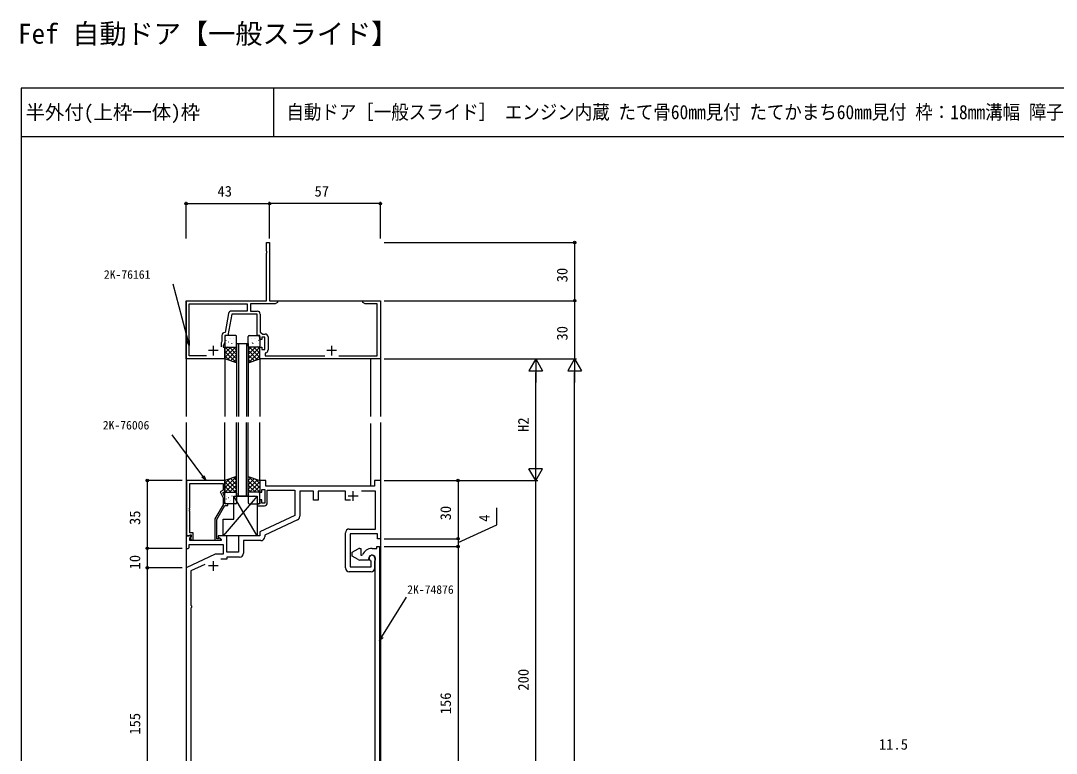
# Model space of a CAD drawing. Units: millimetres, scale not verified. Extents: x -437 to 438, y -681 to 679.
# Drawn here: x -437 to 96, y 301 to 679 of the extents above; entities that cross this region are included whole.
import ezdxf
from ezdxf.enums import TextEntityAlignment as Align

# ---------------------------------------------------------------- set-up
doc = ezdxf.new("R2010")
doc.units = ezdxf.units.MM
doc.header["$LTSCALE"] = 4
for name, color, linetype in [('0-1_USER1', 3, 'Continuous'), ('0-2_YKK_11', 7, 'Continuous'), ('0-3_YKK_12', 2, 'Continuous'), ('0-4_YKK_13', 4, 'Continuous'), ('0-6_YKK_D', 6, 'Continuous'), ('0-7_YKK_ZWAK', 7, 'Continuous')]:
    doc.layers.add(name, color=color, linetype=linetype)
doc.styles.add('ＭＳ ゴシック', font='')
doc.styles.get('ＭＳ ゴシック').set_extended_font_data('MS Gothic')

msp = doc.modelspace()

# ---------------------------------------------------------------- linework, layer by layer
at = {"layer": '0-2_YKK_11'}
for p, q in [((-309.47, 515.63), (-309.47, 508.97)), ((-335.2, 508.6), (-340.2, 508.6)), ((-337.7, 506.1), (-337.7, 511.1)), ((-274.2, 508.6), (-279.2, 508.6)), ((-276.7, 506.1), (-276.7, 511.1)), ((-251.7, 441.647), (-254.7, 441.647)), ((-263.2, 433.647), (-268.2, 433.647)), ((-265.7, 431.147), (-265.7, 436.147)), ((-269.7, 396.647), (-269.7, 414.647)), ((-337.7, 395.147), (-337.7, 400.147)), ((-254.5, 401.647), (-254.5, 396.647)), ((-335.2, 397.647), (-340.2, 397.647)), ((-256.5, 394.647), (-267.7, 394.647))]:
    msp.add_line(p, q, dxfattribs=at)
for points in [[(-310.33, 558.842), (-310.21, 559.025), (-310.21, 559.575), (-310.33, 559.758), (-310.33, 564.3), (-308.7, 564.3), (-308.7, 534.3), (-304.7, 534.3), (-304.7, 533.3), (-305.791, 532.67), (-318.57, 532.67), (-318.57, 528.93), (-315.07, 528.93)], [(-273.164, 505.93), (-253.33, 505.93), (-253.33, 532.67), (-259.609, 532.67), (-260.7, 533.3), (-260.7, 534.3), (-257.658, 534.3), (-257.475, 534.18), (-256.925, 534.18), (-256.742, 534.3), (-256.658, 534.3), (-256.475, 534.18), (-255.925, 534.18), (-255.742, 534.3), (-251.7, 534.3), (-251.7, 504.3), (-313.7, 504.3), (-313.7, 510.3), (-312.7, 510.3), (-312.7, 509.1), (-311.1, 509.1), (-311.1, 515.5), (-312.7, 515.5), (-312.7, 514.3), (-313.7, 514.3), (-313.7, 516.3), (-315.2, 516.3), (-315.2, 527.3), (-328.26, 527.3), (-330.2, 516.3), (-331.7, 516.3), (-331.7, 512.945), (-332.7, 510.8), (-332.7, 510.3), (-331.7, 510.3), (-331.7, 504.3), (-351.7, 504.3), (-351.7, 534.3), (-310.33, 534.3), (-310.33, 558.842)], [(-341.236, 505.93), (-350.07, 505.93), (-350.07, 532.67), (-320.2, 532.67), (-320.2, 528.93), (-328.369, 528.93)], [(-329.847, 527.69), (-331.568, 517.93), (-331.83, 517.93)], [(-313.57, 527.43), (-313.57, 518.1), (-312.185, 517.13), (-310.97, 517.13)], [(-333.33, 516.43), (-333.33, 513.306), (-333.7, 512.512), (-333.7, 510.6)], [(-310.745, 507.487), (-311, 507.19), (-311, 505.93), (-280.236, 505.93)], [(-351.5, 441.647), (-351.5, 413.147), (-350.17, 413.147), (-349.87, 413.447), (-349.67, 413.647), (-349.1, 413.647), (-349.1, 412.721), (-349.674, 412.147), (-348.923, 410.847), (-348.1, 410.847), (-348.1, 414.647), (-349.87, 414.647), (-349.87, 425.689), (-349.99, 425.872), (-349.99, 426.422), (-349.87, 426.606), (-349.87, 426.689), (-349.99, 426.872), (-349.99, 427.422), (-349.87, 427.606), (-349.87, 440.017), (-332.7, 440.017), (-332.7, 436.647), (-334.12, 435.827), (-332.7, 432.781), (-332.7, 429.115), (-336.9, 421.841), (-336.9, 410.847), (-334.5, 410.847)], [(-334.999, 411.781), (-335.248, 411.647), (-335.9, 411.647), (-335.9, 421.573), (-331.7, 428.847), (-330.2, 428.847), (-330.2, 429.647), (-331.7, 429.647), (-331.7, 433.003), (-332.7, 435.147), (-332.7, 435.647), (-331.7, 435.647), (-331.7, 441.647), (-351.5, 441.647)], [(-254.7, 441.647), (-254.7, 438.647), (-310.7, 438.647), (-310.7, 441.647), (-313.7, 441.647), (-313.7, 435.647), (-312.7, 435.647), (-312.7, 436.947), (-311.1, 436.947), (-311.1, 430.047), (-312.7, 430.047), (-312.7, 431.647), (-313.7, 431.647), (-313.7, 429.647), (-315.2, 429.647), (-315.2, 428.647), (-311.4, 428.647)], [(-251.7, 441.647), (-251.7, 411.647), (-253.2, 411.647), (-253.2, 414.147), (-267.2, 414.147), (-267.2, 397.147), (-256.43, 397.147), (-256.43, 400.002), (-256.608, 400.276)], [(-309.9, 430.147), (-309.9, 436.647), (-295.7, 436.647), (-295.7, 423.541), (-313.7, 415.147), (-313.7, 413.147), (-324.7, 413.147), (-324.7, 404.647), (-330.7, 404.647), (-330.7, 413.147), (-335.2, 413.147), (-335.2, 412.347), (-333.7, 411.481), (-333.7, 410.647), (-349.77, 410.647), (-349.77, 412.053), (-349.19, 412.633), (-349.4, 413.147), (-351.7, 413.147), (-351.7, 406.647), (-350.7, 406.647), (-350.2, 407.147), (-350.2, 408.717), (-332.7, 408.717), (-332.7, 403.647), (-336.688, 403.647), (-351.7, 396.647), (-351.7, 241.647)], [(-267.15, 431.547), (-269.7, 431.547), (-269.7, 436.147), (-283.7, 436.147), (-283.7, 431.547), (-286.2, 431.547), (-286.2, 436.147), (-293.2, 436.147), (-293.2, 423.222)], [(-267.7, 416.647), (-254.2, 416.647), (-254.2, 436.147), (-261.351, 436.147)], [(-294.355, 421.41), (-311.2, 413.555), (-311.2, 412.647)], [(-313.2, 410.647), (-322.2, 410.647), (-322.2, 404.147)], [(-263.201, 400.912), (-266.201, 402.644), (-266.201, 404.644), (-263.201, 406.376)], [(-262.201, 406.644), (-261.701, 406.644), (-261.701, 403.144), (-261.192, 403.144), (-260.914, 403.331)], [(-252.201, 407.644), (-252.201, 241.644), (-256.201, 241.644), (-256.201, 245.144), (-255.401, 245.144), (-255.201, 243.144), (-254.131, 243.144), (-254.131, 250.644), (-255.201, 250.644), (-255.401, 248.644), (-256.201, 248.644), (-256.201, 251.644), (-254.401, 251.644), (-254.401, 396.39), (-254.441, 396.54), (-254.446, 396.549), (-254.456, 396.566), (-254.461, 396.574), (-254.501, 396.724), (-254.501, 400.262), (-254.458, 400.417)], [(-256.001, 406.644), (-253.501, 406.644), (-253.501, 407.644), (-252.201, 407.644)], [(-324.2, 402.147), (-330.7, 402.147), (-330.7, 401.147), (-333.839, 401.147)], [(-257.801, 401.344), (-257.801, 400.644), (-262.201, 400.644)], [(-341.999, 398.412), (-349.2, 395.055), (-349.2, 377.441), (-348.938, 377.143), (-348.938, 376.151), (-349.2, 375.854), (-349.2, 287.441), (-348.938, 287.143), (-348.938, 286.151), (-349.2, 285.854), (-349.2, 277.441), (-348.938, 277.143), (-348.938, 276.151), (-349.2, 275.854), (-349.2, 244.147), (-333.63, 244.147), (-333.63, 245.268), (-334.03, 245.758)]]:
    msp.add_lwpolyline(points, dxfattribs=at)
for centre, radius, start, end in [((-328.369, 527.43), 1.5, 90.00001, 169.99999), ((-315.07, 527.43), 1.5, 0.00001, 89.99999), ((-331.83, 516.43), 1.5, 90.00001, 179.99999), ((-310.97, 515.63), 1.5, 0.00001, 89.99999), ((-310.97, 508.97), 1.5, 278.62693, 360), ((-311.4, 430.147), 1.5, 270.00001, 359.99999), ((-295.2, 423.222), 2, 295, 0), ((-267.7, 414.647), 2, 90.00001, 179.99999), ((-334.5, 411.447), 0.6, 270.00003, 146.25104), ((-313.2, 412.647), 2, 270.00001, 359.99999), ((-262.201, 404.644), 2, 89.99998, 120), ((-256.001, 401.344), 5.3, 89.99999, 157.9757), ((-324.2, 404.147), 2, 270.00001, 359.99999), ((-262.201, 402.644), 2, 240, 270.00002), ((-256.001, 401.344), 1.8, 328.99728, 179.99999), ((-256, 401.647), 1.5, 0.00002, 246.07405), ((-267.7, 396.647), 2, 180.00001, 269.99999), ((-256.5, 396.647), 2, 270.00001, 359.99999)]:
    msp.add_arc(centre, radius, start, end, dxfattribs=at)
at = {"layer": '0-3_YKK_12'}
for p, q in [((-351.7, 534.3), (-351.7, 474.574)), ((-308.4, 534.3), (-251.7, 534.3)), ((-251.7, 534.3), (-251.7, 474.574)), ((-325.7, 512.3), (-319.7, 512.3)), ((-325.7, 512.3), (-325.7, 474.574)), ((-324.7, 512.3), (-324.7, 474.574)), ((-320.7, 512.3), (-320.7, 474.574)), ((-319.7, 512.3), (-319.7, 474.574)), ((-331.7, 504.3), (-331.7, 474.574)), ((-313.7, 504.3), (-313.7, 474.574)), ((-256.7, 504.3), (-256.7, 474.574)), ((-351.7, 471.574), (-351.7, 120.157)), ((-331.7, 441.646), (-331.7, 471.574)), ((-325.7, 433.647), (-325.7, 471.574)), ((-324.7, 433.647), (-324.7, 471.574)), ((-320.7, 433.647), (-320.7, 471.574)), ((-319.7, 433.647), (-319.7, 471.574)), ((-313.7, 441.647), (-313.7, 471.574)), ((-256.7, 470.954), (-256.7, 438.647)), ((-251.7, 471.574), (-251.7, 120.157)), ((-319.7, 433.647), (-325.7, 433.647))]:
    msp.add_line(p, q, dxfattribs=at)
at = {"layer": '0-4_YKK_13'}
for p, q in [((-331.7, 515.8), (-331.7, 510.8)), ((-331.256, 515.736), (-331.212, 515.76)), ((-326.2, 516.3), (-331.2, 516.3)), ((-331.064, 513.792), (-331.017, 513.88)), ((-330.892, 512.377), (-330.885, 512.385)), ((-329.822, 513.112), (-329.778, 513.136)), ((-329.231, 515.002), (-329.187, 515.026)), ((-328.917, 514.582), (-328.911, 514.59)), ((-328.174, 512.267), (-328.128, 512.355)), ((-327.798, 512.378), (-327.754, 512.402)), ((-327.155, 514.57), (-327.111, 514.594)), ((-327.131, 512.562), (-327.125, 512.57)), ((-325.721, 511.946), (-325.7, 511.957)), ((-325.7, 510.8), (-325.7, 515.8)), ((-319.7, 510.8), (-319.7, 515.8)), ((-319.679, 511.946), (-319.7, 511.957)), ((-319.2, 516.3), (-314.2, 516.3)), ((-318.245, 514.57), (-318.289, 514.594)), ((-318.269, 512.562), (-318.275, 512.57)), ((-317.602, 512.378), (-317.646, 512.402)), ((-317.226, 512.267), (-317.272, 512.355)), ((-316.483, 514.582), (-316.489, 514.59)), ((-316.169, 515.002), (-316.213, 515.026)), ((-315.578, 513.112), (-315.622, 513.136)), ((-314.508, 512.377), (-314.515, 512.385)), ((-314.336, 513.792), (-314.383, 513.88)), ((-314.144, 515.736), (-314.188, 515.76)), ((-313.7, 515.8), (-313.7, 510.8)), ((-331.7, 509.456), (-330.856, 510.3)), ((-331.7, 507.211), (-328.611, 510.3)), ((-331.7, 504.966), (-326.366, 510.3)), ((-325.92, 502.373), (-331.7, 508.153)), ((-325.7, 504.398), (-331.602, 510.3)), ((-331.2, 510.3), (-326.2, 510.3)), ((-330.515, 503.905), (-325.7, 508.721)), ((-330.465, 510.921), (-330.422, 510.945)), ((-325.7, 506.643), (-329.357, 510.3)), ((-329.073, 510.395), (-329.066, 510.402)), ((-328.389, 510.488), (-328.345, 510.512)), ((-325.7, 508.888), (-327.112, 510.3)), ((-319.7, 508.888), (-318.288, 510.3)), ((-319.7, 506.643), (-316.043, 510.3)), ((-319.7, 504.398), (-313.798, 510.3)), ((-314.885, 503.905), (-319.7, 508.721)), ((-319.48, 502.373), (-313.7, 508.153)), ((-314.2, 510.3), (-319.2, 510.3)), ((-313.7, 504.966), (-319.034, 510.3)), ((-317.011, 510.488), (-317.055, 510.512)), ((-313.7, 507.211), (-316.789, 510.3)), ((-316.327, 510.395), (-316.334, 510.402)), ((-314.935, 510.921), (-314.978, 510.945)), ((-313.7, 509.456), (-314.544, 510.3)), ((-329.288, 503.496), (-331.7, 505.908)), ((-328.832, 503.344), (-325.7, 506.476)), ((-327.148, 502.783), (-325.7, 504.23)), ((-316.568, 503.344), (-319.7, 506.476)), ((-318.252, 502.783), (-319.7, 504.23)), ((-316.112, 503.496), (-313.7, 505.908)), ((-325.92, 443.574), (-331.7, 437.794)), ((-328.832, 442.603), (-325.7, 439.472)), ((-327.148, 443.165), (-325.7, 441.717)), ((-318.253, 443.164), (-319.704, 441.713)), ((-316.569, 442.603), (-319.704, 439.468)), ((-319.478, 443.572), (-313.7, 437.794)), ((-329.288, 442.451), (-331.7, 440.039)), ((-331.7, 440.982), (-326.366, 435.647)), ((-331.7, 438.737), (-328.611, 435.647)), ((-325.7, 441.549), (-331.602, 435.647)), ((-330.515, 442.042), (-325.7, 437.227)), ((-325.7, 439.304), (-329.357, 435.647)), ((-314.885, 442.042), (-319.704, 437.223)), ((-319.704, 441.553), (-313.798, 435.647)), ((-319.704, 439.308), (-316.043, 435.647)), ((-313.7, 440.982), (-319.034, 435.647)), ((-313.7, 438.737), (-316.789, 435.647)), ((-316.111, 442.451), (-313.7, 440.039)), ((-315.2, 433.646), (-332.7, 413.147)), ((-331.7, 436.492), (-330.856, 435.647)), ((-331.7, 430.147), (-331.7, 435.147)), ((-331.2, 435.647), (-326.2, 435.647)), ((-331.061, 432.156), (-331.014, 432.067)), ((-330.889, 433.57), (-330.882, 433.562)), ((-330.462, 435.027), (-330.418, 435.003)), ((-329.819, 432.835), (-329.775, 432.811)), ((-329.07, 435.553), (-329.063, 435.545)), ((-328.386, 435.459), (-328.342, 435.435)), ((-328.171, 433.68), (-328.124, 433.592)), ((-327.794, 433.569), (-327.75, 433.545)), ((-315.2, 413.147), (-327.2, 433.646)), ((-327.128, 433.385), (-327.121, 433.378)), ((-325.7, 437.059), (-327.112, 435.647)), ((-325.718, 434.002), (-325.7, 433.992)), ((-325.7, 435.147), (-325.7, 430.147)), ((-319.704, 437.063), (-318.288, 435.647)), ((-319.704, 435.147), (-319.704, 430.147)), ((-319.501, 432.403), (-319.545, 432.379)), ((-314.2, 435.647), (-319.204, 435.647)), ((-318.91, 434.293), (-318.953, 434.269)), ((-316.833, 433.86), (-316.877, 433.836)), ((-316.513, 434.015), (-316.52, 434.008)), ((-315.767, 433.81), (-315.814, 433.721)), ((-314.808, 433.126), (-314.852, 433.102)), ((-314.694, 432.033), (-314.701, 432.025)), ((-313.7, 436.492), (-314.544, 435.647)), ((-314.165, 435.318), (-314.209, 435.294)), ((-313.7, 430.147), (-313.7, 435.147)), ((-331.253, 430.211), (-331.209, 430.187)), ((-326.2, 429.647), (-331.2, 429.647)), ((-329.228, 430.945), (-329.184, 430.921)), ((-328.914, 431.365), (-328.907, 431.358)), ((-327.151, 431.378), (-327.107, 431.354)), ((-319.204, 429.647), (-314.2, 429.647)), ((-318.455, 431.848), (-318.461, 431.84)), ((-318.067, 429.779), (-318.111, 429.755)), ((-317.476, 431.669), (-317.52, 431.645)), ((-316.669, 429.828), (-316.676, 429.82)), ((-315.4, 431.236), (-315.443, 431.212))]:
    msp.add_line(p, q, dxfattribs=at)
for points in [[(-325.7, 502.3), (-331.7, 504.3), (-331.7, 510.3), (-325.7, 510.3)], [(-319.7, 502.3), (-313.7, 504.3), (-313.7, 510.3), (-319.7, 510.3)], [(-325.7, 443.647), (-331.7, 441.647), (-331.7, 435.647), (-325.7, 435.647)], [(-319.704, 443.647), (-313.7, 441.647), (-313.7, 435.647), (-319.704, 435.647)], [(-327.2, 433.646), (-315.2, 433.646), (-315.2, 413.147), (-332.7, 413.147), (-332.7, 421.647), (-327.2, 421.647)]]:
    msp.add_lwpolyline(points, close=True, dxfattribs=at)
for centre, start, end in [((-331.2, 515.8), 90, 180), ((-326.2, 515.8), 0, 90), ((-319.2, 515.8), 90, 180), ((-314.2, 515.8), 0, 90), ((-331.2, 510.8), 180, 270), ((-326.2, 510.8), 270, 0), ((-319.2, 510.8), 180, 270), ((-314.2, 510.8), 270, 0), ((-331.2, 435.147), 90, 180), ((-326.2, 435.147), 0, 90), ((-319.204, 435.147), 90, 180), ((-314.2, 435.147), 0, 90), ((-331.2, 430.147), 180, 270), ((-326.2, 430.147), 270, 0), ((-319.204, 430.147), 180, 270), ((-314.2, 430.147), 270, 0)]:
    msp.add_arc(centre, 0.5, start, end, dxfattribs=at)
at = {"layer": '0-6_YKK_D'}
for p, q in [((-351.7, 566.3), (-351.7, 585.3)), ((-351.7, 584.3), (-308.7, 584.3)), ((-308.7, 566.3), (-308.7, 585.3)), ((-308.7, 566.3), (-308.7, 585.3)), ((-251.7, 584.3), (-308.7, 584.3)), ((-251.7, 566.3), (-251.7, 585.3)), ((-249.7, 564.3), (-150.7, 564.3)), ((-151.7, 564.3), (-151.7, 534.3)), ((-249.7, 534.3), (-150.7, 534.3)), ((-249.7, 534.3), (-150.7, 534.3)), ((-151.7, 534.3), (-151.7, 504.3)), ((-249.7, 504.3), (-150.7, 504.3)), ((-249.7, 504.3), (-170.7, 504.3)), ((-249.7, 504.3), (-150.7, 504.3)), ((-171.7, 504.3), (-175.2, 498.238)), ((-171.7, 504.3), (-168.2, 498.238)), ((-171.7, 504.3), (-171.7, 492.176)), ((-151.7, 504.3), (-155.2, 498.238)), ((-151.7, 504.3), (-148.2, 498.238)), ((-151.7, 504.3), (-151.7, 492.176)), ((-175.2, 498.238), (-168.2, 498.238)), ((-171.7, 448.644), (-171.7, 497.3)), ((-155.2, 498.238), (-148.2, 498.238)), ((-151.7, -57.338), (-151.7, 497.3)), ((-171.7, 441.644), (-171.7, 453.769)), ((-171.7, 441.644), (-175.2, 447.706)), ((-168.2, 447.706), (-175.2, 447.706)), ((-171.7, 441.644), (-168.2, 447.706)), ((-353.7, 441.647), (-372.7, 441.647)), ((-371.7, 441.647), (-371.7, 406.647)), ((-249.7, 441.644), (-210.7, 441.644)), ((-249.7, 441.644), (-170.7, 441.644)), ((-249.7, 441.644), (-170.7, 441.644)), ((-211.7, 441.644), (-211.7, 411.647)), ((-171.7, 241.644), (-171.7, 441.644)), ((-249.7, 411.647), (-210.7, 411.647)), ((-249.7, 411.647), (-210.7, 411.647)), ((-211.7, 411.647), (-211.7, 407.644)), ((-353.7, 406.647), (-372.7, 406.647)), ((-353.7, 406.647), (-372.7, 406.647)), ((-371.7, 406.647), (-371.7, 396.647)), ((-249.7, 407.644), (-210.7, 407.644)), ((-249.7, 407.644), (-210.7, 407.644)), ((-211.7, 407.644), (-211.7, 251.644)), ((-353.7, 396.647), (-372.7, 396.647)), ((-353.7, 396.647), (-372.7, 396.647)), ((-371.7, 396.647), (-371.7, 241.647))]:
    msp.add_line(p, q, dxfattribs=at)
for points in [[(-350.07, 511.188), (-350.708, 513.606), (-358.416, 542.794)], [(-350.061, 513.777), (-350.07, 511.188), (-351.356, 513.435)], [(-341.55, 441.847), (-343.048, 443.849), (-358.973, 465.13)], [(-342.512, 444.25), (-341.55, 441.847), (-343.584, 443.448)], [(-211.7, 409.646), (-191.7, 418.763), (-191.7, 427.493)], [(-252.201, 359.016), (-250.878, 361.138), (-238.17, 381.515)], [(-250.31, 360.783), (-252.201, 359.016), (-251.446, 361.492)]]:
    msp.add_lwpolyline(points, dxfattribs=at)
for centre in [(-351.7, 584.3), (-308.7, 584.3), (-308.7, 584.3), (-251.7, 584.3), (-151.7, 564.3), (-151.7, 534.3), (-151.7, 534.3), (-371.7, 441.647), (-211.7, 441.644), (-211.7, 411.647), (-211.7, 411.647), (-371.7, 406.647), (-371.7, 406.647), (-211.7, 407.644), (-211.7, 407.644), (-371.7, 396.647), (-371.7, 396.647)]:
    msp.add_circle(centre, 0.637, dxfattribs=at)
at = {"layer": '0-7_YKK_ZWAK'}
for p, q in [((-436.7, 643.8), (-436.7, -681.2)), ((438.3, 643.8), (-436.7, 643.8)), ((-306.7, 643.8), (-306.7, 618.8)), ((438.3, 618.8), (-436.7, 618.8))]:
    msp.add_line(p, q, dxfattribs=at)

# ---------------------------------------------------------------- texts
at = {"layer": '0-1_USER1', "style": 'ＭＳ ゴシック'}
for s, height, p in [('Fef 自動ドア【一般スライド】', 10.26, (-438.288, 663.658)), ('半外付(上枠一体)枠', 7.331, (-434.427, 625.544))]:
    msp.add_text(s, height=height, dxfattribs=at).set_placement(p, align=Align.BOTTOM_LEFT)
at = {"layer": '0-1_USER1', "style": 'ＭＳ ゴシック', "width": 0.9}
msp.add_text('自動ドア［一般スライド］ エンジン内蔵 たて骨60mm見付 たてかまち60mm見付 枠：18mm溝幅 障子：18mm溝幅', height=7.331, dxfattribs=at).set_placement((-300.103, 625.63), align=Align.BOTTOM_LEFT)
at = {"layer": '0-6_YKK_D', "style": 'ＭＳ ゴシック'}
for s, height, p in [('43', 5.499, (-335.569, 586.3)), ('57', 5.499, (-285.591, 586.3)), ('2K-76161', 4.399, (-394.041, 544.294)), ('2K-76006', 4.399, (-394.598, 466.63)), ('2K-74876', 4.399, (-237.87, 381.94)), ('11.5', 5.499, (5.011, 301.294))]:
    msp.add_text(s, height=height, dxfattribs=at).set_placement(p, align=Align.BOTTOM_LEFT)
for s, p in [('30', (-153.7, 543.76)), ('30', (-153.7, 513.76)), ('H2', (-173.7, 466.644)), ('30', (-213.7, 421.106)), ('35', (-373.7, 418.693)), ('4', (-193.7, 420.379)), ('10', (-373.7, 395.809)), ('200', (-173.7, 333.377)), ('156', (-213.7, 321.185)), ('155', (-373.7, 310.667))]:
    msp.add_text(s, height=5.499, rotation=90, dxfattribs=at).set_placement(p, align=Align.BOTTOM_LEFT)

doc.saveas('drawing.dxf')
